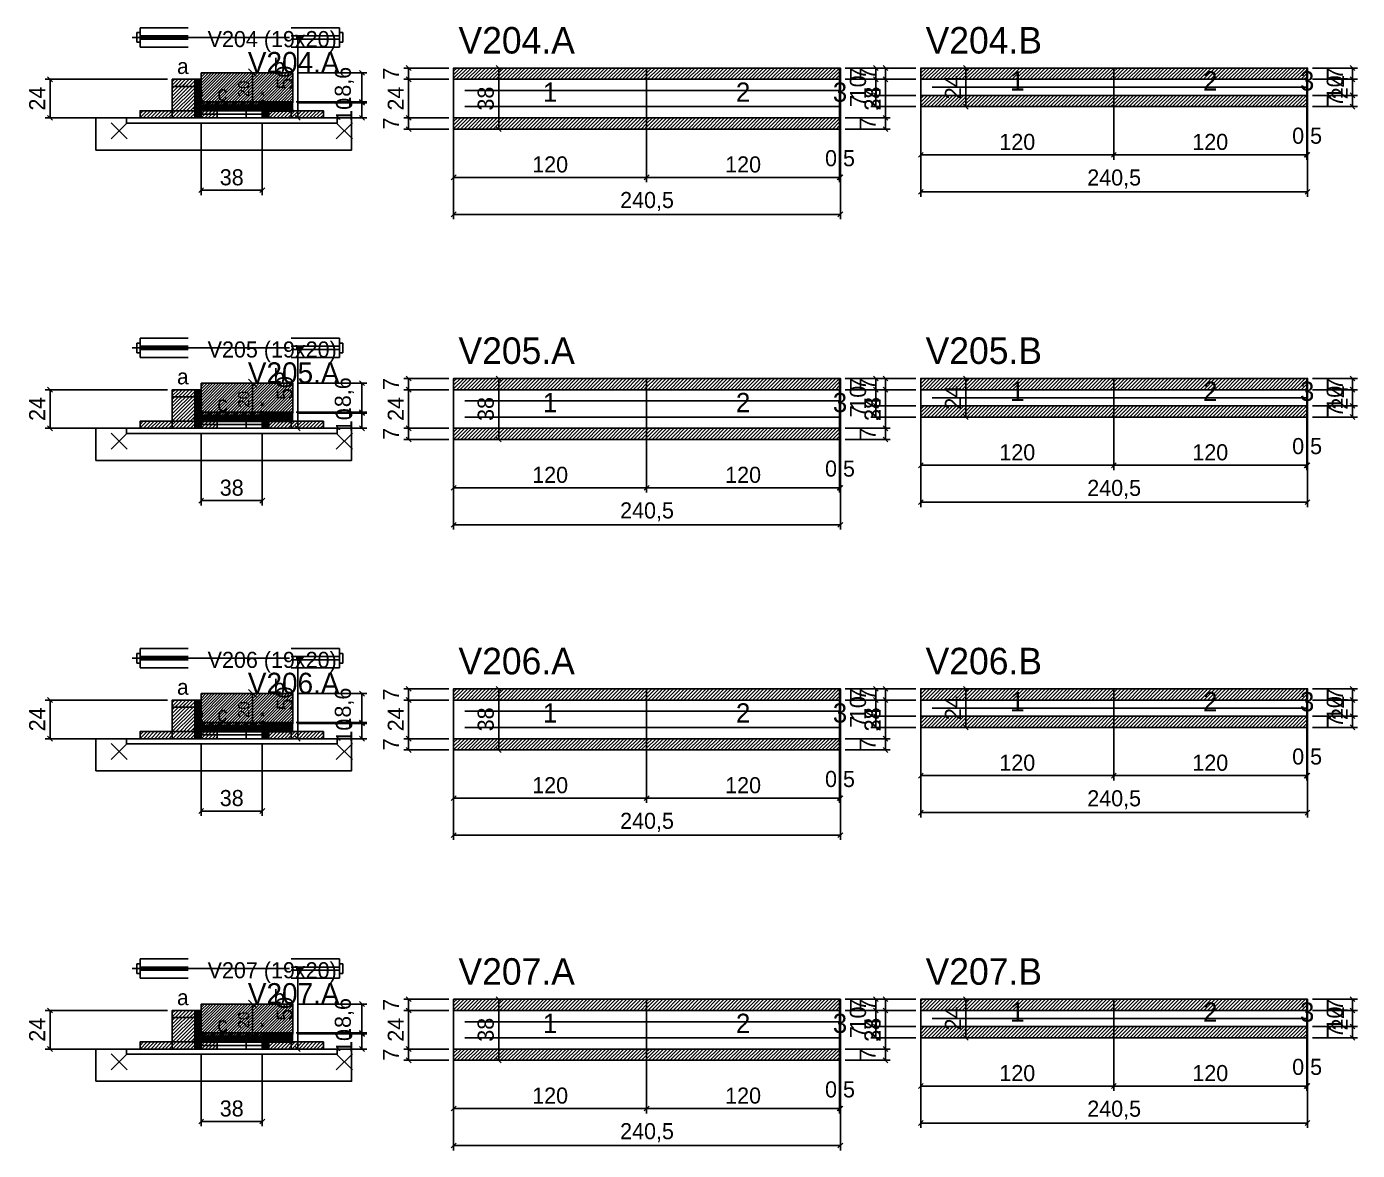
# Model space of a CAD drawing. Extents: x -9000 to 3070, y -3947 to 1250.
# Drawn here: x -69 to 759, y -3368 to -2669 of the extents above; entities that cross this region are included whole.
import ezdxf
from ezdxf.enums import TextEntityAlignment as Align

# ---------------------------------------------------------------- set-up
doc = ezdxf.new("R2010")
doc.units = 0
for name, color, linetype in [('5', 5, 'Continuous'), ('BARRA_ANCORAGEM', 126, 'Continuous'), ('barrote', 126, 'Continuous'), ('CONCRETO', 251, 'Continuous'), ('COTA', 241, 'Continuous'), ('Cota Seção (2x)', 241, 'Continuous'), ('detalhes', 7, 'Continuous'), ('Hachura', 251, 'Continuous'), ('HACHURACONCRETO', 251, 'Continuous'), ('Madeira', 126, 'Continuous'), ('NOMENCLATURA', 7, 'Continuous'), ('Painéis', 200, 'Continuous'), ('presilha', 224, 'Continuous'), ('SARR_2.2x5', 40, 'Continuous'), ('SARR_2.2x7', 40, 'Continuous'), ('SARRAFO_2_2X7', 40, 'Continuous'), ('SCO-___-LAJ', 224, 'Continuous'), ('TENSOR', 224, 'Continuous'), ('Texto Seção', 7, 'Continuous')]:
    doc.layers.add(name, color=color, linetype=linetype)
doc.dimstyles.new('PAINEL', dxfattribs={"dimtxt": 10, "dimasz": 3, "dimexe": 3, "dimexo": 3, "dimgap": 3, "dimtad": 1, "dimblk": 'OBLIQUE', "dimblk1": 'OBLIQUE', "dimcen": 2.5, "dimclrd": 4, "dimclre": 4, "dimclrt": 240, "dimazin": 3, "dimtfac": 1, "dimtmove": 0, "dimatfit": 3})
doc.dimstyles.new('SECAO2X', dxfattribs={"dimtxt": 7, "dimasz": 5, "dimexe": 3, "dimexo": 3, "dimgap": 2, "dimtad": 3, "dimblk": 'OBLIQUE', "dimblk1": 'OBLIQUE', "dimcen": 2.5, "dimclrd": 4, "dimclre": 4, "dimclrt": 1, "dimazin": 3, "dimtfac": 1, "dimtmove": 0, "dimatfit": 3})

# ---------------------------------------------------------------- blocks, each defined once
blk = doc.blocks.new('PAR_ESQ')
for p, q in [((-1, -1), (1, 1)), ((-1, 1), (1, -1))]:
    blk.add_line(p, q)
blk = doc.blocks.new('PAR_FUNDO_ESQ')
for p, q in [((-1, -1), (1, 1)), ((-1, 1), (1, -1))]:
    blk.add_line(p, q)
blk = doc.blocks.new('PAR_FUNDO_DIR')
for p, q in [((-1, -1), (1, 1)), ((-1, 1), (1, -1))]:
    blk.add_line(p, q)
blk = doc.blocks.new('par_int_esq')
for p, q in [((-1, -1), (1, 1)), ((-1, 1), (1, -1))]:
    blk.add_line(p, q)
blk = doc.blocks.new('par_int_dir')
for p, q in [((-1, -1), (1, 1)), ((-1, 1), (1, -1))]:
    blk.add_line(p, q)
blk = doc.blocks.new('_OBLIQUE')
at = {"color": 0, "linetype": 'BYBLOCK'}
blk.add_line((-0.5, -0.5), (0.5, 0.5), dxfattribs=at)

msp = doc.modelspace()

# ---------------------------------------------------------------- hatches: boundary and pattern name
at = {"layer": 'COTA'}
h = msp.add_hatch(dxfattribs=at)
h.set_pattern_fill('ANSI31', scale=0.5)
h.paths.add_polyline_path([(197, -2702), (317, -2702), (317, -2695), (197, -2695)])
h = msp.add_hatch(dxfattribs=at)
h.set_pattern_fill('ANSI31', scale=0.5)
h.paths.add_polyline_path([(317, -2702), (437, -2702), (437, -2695), (317, -2695)])
h = msp.add_hatch(dxfattribs=at)
h.set_pattern_fill('ANSI31', scale=0.5)
h.paths.add_polyline_path([(437, -2702), (437.5, -2702), (437.5, -2695), (437, -2695)])
h = msp.add_hatch(dxfattribs=at)
h.set_pattern_fill('ANSI31', scale=0.5)
h.paths.add_polyline_path([(487.5, -2702), (607.5, -2702), (607.5, -2695), (487.5, -2695)])
h = msp.add_hatch(dxfattribs=at)
h.set_pattern_fill('ANSI31', scale=0.5)
h.paths.add_polyline_path([(607.5, -2702), (727.5, -2702), (727.5, -2695), (607.5, -2695)])
h = msp.add_hatch(dxfattribs=at)
h.set_pattern_fill('ANSI31', scale=0.5)
h.paths.add_polyline_path([(727.5, -2702), (728, -2702), (728, -2695), (727.5, -2695)])
h = msp.add_hatch(dxfattribs=at)
h.set_pattern_fill('ANSI31', scale=0.4)
h.paths.add_polyline_path([(40, -2718), (40, -2698), (97, -2698), (97, -2716.6), (78, -2716.6), (78, -2718)])
h = msp.add_hatch(dxfattribs=at)
h.set_pattern_fill('ANSI31', scale=0.5)
h.paths.add_polyline_path([(487.5, -2719), (607.5, -2719), (607.5, -2712), (487.5, -2712)])
h = msp.add_hatch(dxfattribs=at)
h.set_pattern_fill('ANSI31', scale=0.5)
h.paths.add_polyline_path([(607.5, -2719), (727.5, -2719), (727.5, -2712), (607.5, -2712)])
h = msp.add_hatch(dxfattribs=at)
h.set_pattern_fill('ANSI31', scale=0.5)
h.paths.add_polyline_path([(727.5, -2719), (728, -2719), (728, -2712), (727.5, -2712)])
h = msp.add_hatch(dxfattribs=at)
h.set_pattern_fill('ANSI31', scale=0.5)
h.paths.add_polyline_path([(197, -2733), (317, -2733), (317, -2726), (197, -2726)])
h = msp.add_hatch(dxfattribs=at)
h.set_pattern_fill('ANSI31', scale=0.5)
h.paths.add_polyline_path([(317, -2733), (437, -2733), (437, -2726), (317, -2726)])
h = msp.add_hatch(dxfattribs=at)
h.set_pattern_fill('ANSI31', scale=0.5)
h.paths.add_polyline_path([(437, -2733), (437.5, -2733), (437.5, -2726), (437, -2726)])
h = msp.add_hatch(dxfattribs=at)
h.set_pattern_fill('ANSI31', scale=0.5)
h.paths.add_polyline_path([(197, -2895), (317, -2895), (317, -2888), (197, -2888)])
h = msp.add_hatch(dxfattribs=at)
h.set_pattern_fill('ANSI31', scale=0.5)
h.paths.add_polyline_path([(317, -2895), (437, -2895), (437, -2888), (317, -2888)])
h = msp.add_hatch(dxfattribs=at)
h.set_pattern_fill('ANSI31', scale=0.5)
h.paths.add_polyline_path([(437, -2895), (437.5, -2895), (437.5, -2888), (437, -2888)])
h = msp.add_hatch(dxfattribs=at)
h.set_pattern_fill('ANSI31', scale=0.5)
h.paths.add_polyline_path([(487.5, -2895), (607.5, -2895), (607.5, -2888), (487.5, -2888)])
h = msp.add_hatch(dxfattribs=at)
h.set_pattern_fill('ANSI31', scale=0.5)
h.paths.add_polyline_path([(607.5, -2895), (727.5, -2895), (727.5, -2888), (607.5, -2888)])
h = msp.add_hatch(dxfattribs=at)
h.set_pattern_fill('ANSI31', scale=0.5)
h.paths.add_polyline_path([(727.5, -2895), (728, -2895), (728, -2888), (727.5, -2888)])
h = msp.add_hatch(dxfattribs=at)
h.set_pattern_fill('ANSI31', scale=0.4)
h.paths.add_polyline_path([(40, -2911), (40, -2891), (97, -2891), (97, -2909.6), (78, -2909.6), (78, -2911)])
h = msp.add_hatch(dxfattribs=at)
h.set_pattern_fill('ANSI31', scale=0.5)
h.paths.add_polyline_path([(487.5, -2912), (607.5, -2912), (607.5, -2905), (487.5, -2905)])
h = msp.add_hatch(dxfattribs=at)
h.set_pattern_fill('ANSI31', scale=0.5)
h.paths.add_polyline_path([(607.5, -2912), (727.5, -2912), (727.5, -2905), (607.5, -2905)])
h = msp.add_hatch(dxfattribs=at)
h.set_pattern_fill('ANSI31', scale=0.5)
h.paths.add_polyline_path([(727.5, -2912), (728, -2912), (728, -2905), (727.5, -2905)])
h = msp.add_hatch(dxfattribs=at)
h.set_pattern_fill('ANSI31', scale=0.5)
h.paths.add_polyline_path([(197, -2926), (317, -2926), (317, -2919), (197, -2919)])
h = msp.add_hatch(dxfattribs=at)
h.set_pattern_fill('ANSI31', scale=0.5)
h.paths.add_polyline_path([(317, -2926), (437, -2926), (437, -2919), (317, -2919)])
h = msp.add_hatch(dxfattribs=at)
h.set_pattern_fill('ANSI31', scale=0.5)
h.paths.add_polyline_path([(437, -2926), (437.5, -2926), (437.5, -2919), (437, -2919)])
h = msp.add_hatch(dxfattribs=at)
h.set_pattern_fill('ANSI31', scale=0.4)
h.paths.add_polyline_path([(40, -3104), (40, -3084), (97, -3084), (97, -3102.6), (78, -3102.6), (78, -3104)])
h = msp.add_hatch(dxfattribs=at)
h.set_pattern_fill('ANSI31', scale=0.5)
h.paths.add_polyline_path([(197, -3088), (317, -3088), (317, -3081), (197, -3081)])
h = msp.add_hatch(dxfattribs=at)
h.set_pattern_fill('ANSI31', scale=0.5)
h.paths.add_polyline_path([(317, -3088), (437, -3088), (437, -3081), (317, -3081)])
h = msp.add_hatch(dxfattribs=at)
h.set_pattern_fill('ANSI31', scale=0.5)
h.paths.add_polyline_path([(437, -3088), (437.5, -3088), (437.5, -3081), (437, -3081)])
h = msp.add_hatch(dxfattribs=at)
h.set_pattern_fill('ANSI31', scale=0.5)
h.paths.add_polyline_path([(487.5, -3088), (607.5, -3088), (607.5, -3081), (487.5, -3081)])
h = msp.add_hatch(dxfattribs=at)
h.set_pattern_fill('ANSI31', scale=0.5)
h.paths.add_polyline_path([(607.5, -3088), (727.5, -3088), (727.5, -3081), (607.5, -3081)])
h = msp.add_hatch(dxfattribs=at)
h.set_pattern_fill('ANSI31', scale=0.5)
h.paths.add_polyline_path([(727.5, -3088), (728, -3088), (728, -3081), (727.5, -3081)])
h = msp.add_hatch(dxfattribs=at)
h.set_pattern_fill('ANSI31', scale=0.5)
h.paths.add_polyline_path([(487.5, -3105), (607.5, -3105), (607.5, -3098), (487.5, -3098)])
h = msp.add_hatch(dxfattribs=at)
h.set_pattern_fill('ANSI31', scale=0.5)
h.paths.add_polyline_path([(607.5, -3105), (727.5, -3105), (727.5, -3098), (607.5, -3098)])
h = msp.add_hatch(dxfattribs=at)
h.set_pattern_fill('ANSI31', scale=0.5)
h.paths.add_polyline_path([(727.5, -3105), (728, -3105), (728, -3098), (727.5, -3098)])
h = msp.add_hatch(dxfattribs=at)
h.set_pattern_fill('ANSI31', scale=0.5)
h.paths.add_polyline_path([(197, -3119), (317, -3119), (317, -3112), (197, -3112)])
h = msp.add_hatch(dxfattribs=at)
h.set_pattern_fill('ANSI31', scale=0.5)
h.paths.add_polyline_path([(317, -3119), (437, -3119), (437, -3112), (317, -3112)])
h = msp.add_hatch(dxfattribs=at)
h.set_pattern_fill('ANSI31', scale=0.5)
h.paths.add_polyline_path([(437, -3119), (437.5, -3119), (437.5, -3112), (437, -3112)])
h = msp.add_hatch(dxfattribs=at)
h.set_pattern_fill('ANSI31', scale=0.4)
h.paths.add_polyline_path([(40, -3297), (40, -3277), (97, -3277), (97, -3295.6), (78, -3295.6), (78, -3297)])
h = msp.add_hatch(dxfattribs=at)
h.set_pattern_fill('ANSI31', scale=0.5)
h.paths.add_polyline_path([(197, -3281), (317, -3281), (317, -3274), (197, -3274)])
h = msp.add_hatch(dxfattribs=at)
h.set_pattern_fill('ANSI31', scale=0.5)
h.paths.add_polyline_path([(317, -3281), (437, -3281), (437, -3274), (317, -3274)])
h = msp.add_hatch(dxfattribs=at)
h.set_pattern_fill('ANSI31', scale=0.5)
h.paths.add_polyline_path([(437, -3281), (437.5, -3281), (437.5, -3274), (437, -3274)])
h = msp.add_hatch(dxfattribs=at)
h.set_pattern_fill('ANSI31', scale=0.5)
h.paths.add_polyline_path([(487.5, -3281), (607.5, -3281), (607.5, -3274), (487.5, -3274)])
h = msp.add_hatch(dxfattribs=at)
h.set_pattern_fill('ANSI31', scale=0.5)
h.paths.add_polyline_path([(607.5, -3281), (727.5, -3281), (727.5, -3274), (607.5, -3274)])
h = msp.add_hatch(dxfattribs=at)
h.set_pattern_fill('ANSI31', scale=0.5)
h.paths.add_polyline_path([(727.5, -3281), (728, -3281), (728, -3274), (727.5, -3274)])
h = msp.add_hatch(dxfattribs=at)
h.set_pattern_fill('ANSI31', scale=0.5)
h.paths.add_polyline_path([(487.5, -3298), (607.5, -3298), (607.5, -3291), (487.5, -3291)])
h = msp.add_hatch(dxfattribs=at)
h.set_pattern_fill('ANSI31', scale=0.5)
h.paths.add_polyline_path([(607.5, -3298), (727.5, -3298), (727.5, -3291), (607.5, -3291)])
h = msp.add_hatch(dxfattribs=at)
h.set_pattern_fill('ANSI31', scale=0.5)
h.paths.add_polyline_path([(727.5, -3298), (728, -3298), (728, -3291), (727.5, -3291)])
h = msp.add_hatch(dxfattribs=at)
h.set_pattern_fill('ANSI31', scale=0.5)
h.paths.add_polyline_path([(197, -3312), (317, -3312), (317, -3305), (197, -3305)])
h = msp.add_hatch(dxfattribs=at)
h.set_pattern_fill('ANSI31', scale=0.5)
h.paths.add_polyline_path([(317, -3312), (437, -3312), (437, -3305), (317, -3305)])
h = msp.add_hatch(dxfattribs=at)
h.set_pattern_fill('ANSI31', scale=0.5)
h.paths.add_polyline_path([(437, -3312), (437.5, -3312), (437.5, -3305), (437, -3305)])
at = {"layer": 'Hachura'}
h = msp.add_hatch(dxfattribs=at)
h.set_pattern_fill('ANSI31', scale=0.5)
h.paths.add_polyline_path([(22, -2726), (36, -2726), (36, -2702), (22, -2702)])
h = msp.add_hatch(dxfattribs=at)
h.set_pattern_fill('ANSI31', scale=0.5)
h.paths.add_polyline_path([(22, -2706.4), (36, -2706.4), (36, -2702), (22, -2702)])
h = msp.add_hatch(dxfattribs=at)
h.set_pattern_fill('SOLID')
h.paths.add_polyline_path([(36, -2726), (40, -2726), (40, -2702), (36, -2702)])
h = msp.add_hatch(dxfattribs=at)
h.set_pattern_fill('ANSI31', scale=0.5)
h.paths.add_polyline_path([(2, -2726), (22, -2726), (22, -2721.6), (2, -2721.6)])
h = msp.add_hatch(dxfattribs=at)
h.set_pattern_fill('SOLID')
h.paths.add_polyline_path([(40, -2721.6), (78, -2721.6), (78, -2718), (40, -2718)])
h = msp.add_hatch(dxfattribs=at)
h.set_pattern_fill('ANSI31', scale=0.5)
h.paths.add_polyline_path([(40, -2726), (50, -2726), (50, -2721.6), (40, -2721.6)])
h = msp.add_hatch(dxfattribs=at)
h.set_pattern_fill('SOLID')
h.paths.add_polyline_path([(78, -2726), (82, -2726), (82, -2716), (78, -2716)])
h = msp.add_hatch(dxfattribs=at)
h.set_pattern_fill('SOLID')
h.paths.add_polyline_path([(78, -2716), (97, -2716), (97, -2722), (78, -2722)])
h = msp.add_hatch(dxfattribs=at)
h.set_pattern_fill('ANSI31', scale=0.5)
h.paths.add_polyline_path([(82, -2726), (96, -2726), (96, -2716), (82, -2716)])
h = msp.add_hatch(dxfattribs=at)
h.set_pattern_fill('ANSI31', scale=0.5)
h.paths.add_polyline_path([(82, -2720.4), (96, -2720.4), (96, -2716), (82, -2716)])
h = msp.add_hatch(dxfattribs=at)
h.set_pattern_fill('ANSI31', scale=0.5)
h.paths.add_polyline_path([(96, -2726), (116, -2726), (116, -2721.6), (96, -2721.6)])
h = msp.add_hatch(dxfattribs=at)
h.set_pattern_fill('ANSI31', scale=0.5)
h.paths.add_polyline_path([(22, -2919), (36, -2919), (36, -2895), (22, -2895)])
h = msp.add_hatch(dxfattribs=at)
h.set_pattern_fill('ANSI31', scale=0.5)
h.paths.add_polyline_path([(22, -2899.4), (36, -2899.4), (36, -2895), (22, -2895)])
h = msp.add_hatch(dxfattribs=at)
h.set_pattern_fill('SOLID')
h.paths.add_polyline_path([(36, -2919), (40, -2919), (40, -2895), (36, -2895)])
h = msp.add_hatch(dxfattribs=at)
h.set_pattern_fill('SOLID')
h.paths.add_polyline_path([(40, -2914.6), (78, -2914.6), (78, -2911), (40, -2911)])
h = msp.add_hatch(dxfattribs=at)
h.set_pattern_fill('SOLID')
h.paths.add_polyline_path([(78, -2919), (82, -2919), (82, -2909), (78, -2909)])
h = msp.add_hatch(dxfattribs=at)
h.set_pattern_fill('SOLID')
h.paths.add_polyline_path([(78, -2909), (97, -2909), (97, -2915), (78, -2915)])
h = msp.add_hatch(dxfattribs=at)
h.set_pattern_fill('ANSI31', scale=0.5)
h.paths.add_polyline_path([(82, -2919), (96, -2919), (96, -2909), (82, -2909)])
h = msp.add_hatch(dxfattribs=at)
h.set_pattern_fill('ANSI31', scale=0.5)
h.paths.add_polyline_path([(82, -2913.4), (96, -2913.4), (96, -2909), (82, -2909)])
h = msp.add_hatch(dxfattribs=at)
h.set_pattern_fill('ANSI31', scale=0.5)
h.paths.add_polyline_path([(2, -2919), (22, -2919), (22, -2914.6), (2, -2914.6)])
h = msp.add_hatch(dxfattribs=at)
h.set_pattern_fill('ANSI31', scale=0.5)
h.paths.add_polyline_path([(40, -2919), (50, -2919), (50, -2914.6), (40, -2914.6)])
h = msp.add_hatch(dxfattribs=at)
h.set_pattern_fill('ANSI31', scale=0.5)
h.paths.add_polyline_path([(96, -2919), (116, -2919), (116, -2914.6), (96, -2914.6)])
h = msp.add_hatch(dxfattribs=at)
h.set_pattern_fill('ANSI31', scale=0.5)
h.paths.add_polyline_path([(22, -3112), (36, -3112), (36, -3088), (22, -3088)])
h = msp.add_hatch(dxfattribs=at)
h.set_pattern_fill('ANSI31', scale=0.5)
h.paths.add_polyline_path([(22, -3092.4), (36, -3092.4), (36, -3088), (22, -3088)])
h = msp.add_hatch(dxfattribs=at)
h.set_pattern_fill('SOLID')
h.paths.add_polyline_path([(36, -3112), (40, -3112), (40, -3088), (36, -3088)])
h = msp.add_hatch(dxfattribs=at)
h.set_pattern_fill('SOLID')
h.paths.add_polyline_path([(78, -3112), (82, -3112), (82, -3102), (78, -3102)])
h = msp.add_hatch(dxfattribs=at)
h.set_pattern_fill('SOLID')
h.paths.add_polyline_path([(78, -3102), (97, -3102), (97, -3108), (78, -3108)])
h = msp.add_hatch(dxfattribs=at)
h.set_pattern_fill('ANSI31', scale=0.5)
h.paths.add_polyline_path([(82, -3112), (96, -3112), (96, -3102), (82, -3102)])
h = msp.add_hatch(dxfattribs=at)
h.set_pattern_fill('ANSI31', scale=0.5)
h.paths.add_polyline_path([(82, -3106.4), (96, -3106.4), (96, -3102), (82, -3102)])
h = msp.add_hatch(dxfattribs=at)
h.set_pattern_fill('ANSI31', scale=0.5)
h.paths.add_polyline_path([(2, -3112), (22, -3112), (22, -3107.6), (2, -3107.6)])
h = msp.add_hatch(dxfattribs=at)
h.set_pattern_fill('SOLID')
h.paths.add_polyline_path([(40, -3107.6), (78, -3107.6), (78, -3104), (40, -3104)])
h = msp.add_hatch(dxfattribs=at)
h.set_pattern_fill('ANSI31', scale=0.5)
h.paths.add_polyline_path([(40, -3112), (50, -3112), (50, -3107.6), (40, -3107.6)])
h = msp.add_hatch(dxfattribs=at)
h.set_pattern_fill('ANSI31', scale=0.5)
h.paths.add_polyline_path([(96, -3112), (116, -3112), (116, -3107.6), (96, -3107.6)])
h = msp.add_hatch(dxfattribs=at)
h.set_pattern_fill('ANSI31', scale=0.5)
h.paths.add_polyline_path([(22, -3305), (36, -3305), (36, -3281), (22, -3281)])
h = msp.add_hatch(dxfattribs=at)
h.set_pattern_fill('ANSI31', scale=0.5)
h.paths.add_polyline_path([(22, -3285.4), (36, -3285.4), (36, -3281), (22, -3281)])
h = msp.add_hatch(dxfattribs=at)
h.set_pattern_fill('SOLID')
h.paths.add_polyline_path([(36, -3305), (40, -3305), (40, -3281), (36, -3281)])
h = msp.add_hatch(dxfattribs=at)
h.set_pattern_fill('ANSI31', scale=0.5)
h.paths.add_polyline_path([(2, -3305), (22, -3305), (22, -3300.6), (2, -3300.6)])
h = msp.add_hatch(dxfattribs=at)
h.set_pattern_fill('SOLID')
h.paths.add_polyline_path([(40, -3300.6), (78, -3300.6), (78, -3297), (40, -3297)])
h = msp.add_hatch(dxfattribs=at)
h.set_pattern_fill('ANSI31', scale=0.5)
h.paths.add_polyline_path([(40, -3305), (50, -3305), (50, -3300.6), (40, -3300.6)])
h = msp.add_hatch(dxfattribs=at)
h.set_pattern_fill('SOLID')
h.paths.add_polyline_path([(78, -3305), (82, -3305), (82, -3295), (78, -3295)])
h = msp.add_hatch(dxfattribs=at)
h.set_pattern_fill('SOLID')
h.paths.add_polyline_path([(78, -3295), (97, -3295), (97, -3301), (78, -3301)])
h = msp.add_hatch(dxfattribs=at)
h.set_pattern_fill('ANSI31', scale=0.5)
h.paths.add_polyline_path([(82, -3305), (96, -3305), (96, -3295), (82, -3295)])
h = msp.add_hatch(dxfattribs=at)
h.set_pattern_fill('ANSI31', scale=0.5)
h.paths.add_polyline_path([(82, -3299.4), (96, -3299.4), (96, -3295), (82, -3295)])
h = msp.add_hatch(dxfattribs=at)
h.set_pattern_fill('ANSI31', scale=0.5)
h.paths.add_polyline_path([(96, -3305), (116, -3305), (116, -3300.6), (96, -3300.6)])
at = {"layer": 'HACHURACONCRETO'}
h = msp.add_hatch(dxfattribs=at)
h.set_pattern_fill('ANSI31', scale=0.3)
h.paths.add_polyline_path([(40, -2721.6), (78, -2721.6), (78, -2716), (40, -2716)])
h = msp.add_hatch(dxfattribs=at)
h.set_pattern_fill('ANSI31', scale=0.3)
h.paths.add_polyline_path([(40, -2914.6), (78, -2914.6), (78, -2909), (40, -2909)])
h = msp.add_hatch(dxfattribs=at)
h.set_pattern_fill('ANSI31', scale=0.3)
h.paths.add_polyline_path([(40, -3107.6), (78, -3107.6), (78, -3102), (40, -3102)])
h = msp.add_hatch(dxfattribs=at)
h.set_pattern_fill('ANSI31', scale=0.3)
h.paths.add_polyline_path([(40, -3300.6), (78, -3300.6), (78, -3295), (40, -3295)])

# ---------------------------------------------------------------- linework, layer by layer
for p, q in [((0, -2673), (0, -2679)), ((2, -2673), (0, -2673)), ((2, -2670), (32, -2670)), ((2, -2670), (2, -2682)), ((96, -2670), (126, -2670)), ((126, -2670), (126, -2682)), ((126, -2673), (128, -2673)), ((128, -2673), (128, -2679)), ((2, -2679), (0, -2679)), ((2, -2675), (32, -2675)), ((2, -2677), (32, -2677)), ((96, -2675), (126, -2675)), ((96, -2677), (126, -2677)), ((126, -2679), (128, -2679)), ((2, -2682), (32, -2682)), ((96, -2682), (126, -2682)), ((2, -2863), (32, -2863)), ((2, -2863), (2, -2875)), ((96, -2863), (126, -2863)), ((126, -2863), (126, -2875)), ((0, -2866), (0, -2872)), ((2, -2866), (0, -2866)), ((2, -2868), (32, -2868)), ((2, -2870), (32, -2870)), ((96, -2868), (126, -2868)), ((96, -2870), (126, -2870)), ((126, -2866), (128, -2866)), ((128, -2866), (128, -2872)), ((2, -2872), (0, -2872)), ((2, -2875), (32, -2875)), ((96, -2875), (126, -2875)), ((126, -2872), (128, -2872)), ((0, -3059), (0, -3065)), ((2, -3059), (0, -3059)), ((2, -3056), (32, -3056)), ((2, -3056), (2, -3068)), ((2, -3061), (32, -3061)), ((96, -3056), (126, -3056)), ((96, -3061), (126, -3061)), ((126, -3056), (126, -3068)), ((126, -3059), (128, -3059)), ((128, -3059), (128, -3065)), ((2, -3065), (0, -3065)), ((2, -3063), (32, -3063)), ((2, -3068), (32, -3068)), ((96, -3063), (126, -3063)), ((96, -3068), (126, -3068)), ((126, -3065), (128, -3065)), ((0, -3252), (0, -3258)), ((2, -3252), (0, -3252)), ((2, -3249), (32, -3249)), ((2, -3249), (2, -3261)), ((96, -3249), (126, -3249)), ((126, -3249), (126, -3261)), ((126, -3252), (128, -3252)), ((128, -3252), (128, -3258)), ((2, -3258), (0, -3258)), ((2, -3254), (32, -3254)), ((2, -3256), (32, -3256)), ((96, -3254), (126, -3254)), ((96, -3256), (126, -3256)), ((126, -3258), (128, -3258)), ((2, -3261), (32, -3261)), ((96, -3261), (126, -3261))]:
    msp.add_line(p, q)
at = {"layer": 'BARRA_ANCORAGEM'}
for p, q in [((40, -2718.3), (78, -2718.3)), ((40, -2720.3), (40, -2718.3)), ((40, -2720.3), (78, -2720.3)), ((40, -2721.7), (78, -2721.7)), ((40, -2723.7), (40, -2721.7)), ((78, -2720.3), (78, -2718.3)), ((78, -2723.7), (78, -2721.7)), ((40, -2723.7), (78, -2723.7)), ((40, -2911.3), (78, -2911.3)), ((40, -2913.3), (40, -2911.3)), ((78, -2913.3), (78, -2911.3)), ((40, -2913.3), (78, -2913.3)), ((40, -2914.7), (78, -2914.7)), ((40, -2916.7), (40, -2914.7)), ((40, -2916.7), (78, -2916.7)), ((78, -2916.7), (78, -2914.7)), ((40, -3104.3), (78, -3104.3)), ((40, -3106.3), (40, -3104.3)), ((40, -3106.3), (78, -3106.3)), ((40, -3107.7), (78, -3107.7)), ((40, -3109.7), (40, -3107.7)), ((40, -3109.7), (78, -3109.7)), ((78, -3106.3), (78, -3104.3)), ((78, -3109.7), (78, -3107.7)), ((40, -3297.3), (78, -3297.3)), ((40, -3299.3), (40, -3297.3)), ((40, -3299.3), (78, -3299.3)), ((40, -3300.7), (78, -3300.7)), ((40, -3302.7), (40, -3300.7)), ((78, -3299.3), (78, -3297.3)), ((78, -3302.7), (78, -3300.7)), ((40, -3302.7), (78, -3302.7))]:
    msp.add_line(p, q, dxfattribs=at)
at = {"layer": 'barrote'}
for points in [[(-25.5, -2746), (133.5, -2746), (133.5, -2726), (-25.5, -2726)], [(-25.5, -2939), (133.5, -2939), (133.5, -2919), (-25.5, -2919)], [(-25.5, -3132), (133.5, -3132), (133.5, -3112), (-25.5, -3112)], [(-25.5, -3325), (133.5, -3325), (133.5, -3305), (-25.5, -3305)]]:
    msp.add_lwpolyline(points, close=True, dxfattribs=at)
at = {"layer": 'CONCRETO'}
for points in [[(40, -2718), (40, -2698), (97, -2698), (97, -2716.6), (78, -2716.6), (78, -2718)], [(40, -2911), (40, -2891), (97, -2891), (97, -2909.6), (78, -2909.6), (78, -2911)], [(40, -3104), (40, -3084), (97, -3084), (97, -3102.6), (78, -3102.6), (78, -3104)], [(40, -3297), (40, -3277), (97, -3277), (97, -3295.6), (78, -3295.6), (78, -3297)]]:
    msp.add_lwpolyline(points, close=True, dxfattribs=at)
at = {"layer": 'HACHURACONCRETO'}
for points in [[(40, -2721.6), (78, -2721.6), (78, -2716), (40, -2716)], [(40, -2914.6), (78, -2914.6), (78, -2909), (40, -2909)], [(40, -3107.6), (78, -3107.6), (78, -3102), (40, -3102)], [(40, -3300.6), (78, -3300.6), (78, -3295), (40, -3295)]]:
    msp.add_lwpolyline(points, close=True, dxfattribs=at)
at = {"layer": 'Madeira'}
for points in [[(22, -2726), (36, -2726), (36, -2702), (22, -2702)], [(22, -2706.4), (36, -2706.4), (36, -2702), (22, -2702)], [(2, -2726), (22, -2726), (22, -2721.6), (2, -2721.6)], [(22, -2726), (36, -2726), (36, -2721.6), (22, -2721.6)], [(40, -2726), (50, -2726), (50, -2721.6), (40, -2721.6)], [(68, -2726), (78, -2726), (78, -2721.6), (68, -2721.6)], [(82, -2726), (96, -2726), (96, -2716), (82, -2716)], [(82, -2720.4), (96, -2720.4), (96, -2716), (82, -2716)], [(96, -2726), (116, -2726), (116, -2721.6), (96, -2721.6)], [(22, -2919), (36, -2919), (36, -2895), (22, -2895)], [(22, -2899.4), (36, -2899.4), (36, -2895), (22, -2895)], [(82, -2919), (96, -2919), (96, -2909), (82, -2909)], [(82, -2913.4), (96, -2913.4), (96, -2909), (82, -2909)], [(2, -2919), (22, -2919), (22, -2914.6), (2, -2914.6)], [(22, -2919), (36, -2919), (36, -2914.6), (22, -2914.6)], [(40, -2919), (50, -2919), (50, -2914.6), (40, -2914.6)], [(68, -2919), (78, -2919), (78, -2914.6), (68, -2914.6)], [(96, -2919), (116, -2919), (116, -2914.6), (96, -2914.6)], [(22, -3112), (36, -3112), (36, -3088), (22, -3088)], [(22, -3092.4), (36, -3092.4), (36, -3088), (22, -3088)], [(82, -3112), (96, -3112), (96, -3102), (82, -3102)], [(82, -3106.4), (96, -3106.4), (96, -3102), (82, -3102)], [(2, -3112), (22, -3112), (22, -3107.6), (2, -3107.6)], [(22, -3112), (36, -3112), (36, -3107.6), (22, -3107.6)], [(40, -3112), (50, -3112), (50, -3107.6), (40, -3107.6)], [(68, -3112), (78, -3112), (78, -3107.6), (68, -3107.6)], [(96, -3112), (116, -3112), (116, -3107.6), (96, -3107.6)], [(22, -3305), (36, -3305), (36, -3281), (22, -3281)], [(22, -3285.4), (36, -3285.4), (36, -3281), (22, -3281)], [(2, -3305), (22, -3305), (22, -3300.6), (2, -3300.6)], [(22, -3305), (36, -3305), (36, -3300.6), (22, -3300.6)], [(40, -3305), (50, -3305), (50, -3300.6), (40, -3300.6)], [(68, -3305), (78, -3305), (78, -3300.6), (68, -3300.6)], [(82, -3305), (96, -3305), (96, -3295), (82, -3295)], [(82, -3299.4), (96, -3299.4), (96, -3295), (82, -3295)], [(96, -3305), (116, -3305), (116, -3300.6), (96, -3300.6)]]:
    msp.add_lwpolyline(points, close=True, dxfattribs=at)
at = {"layer": 'Painéis'}
for p, q in [((197, -2702), (317, -2702)), ((197, -2726), (197, -2702)), ((317, -2726), (317, -2702)), ((317, -2726), (317, -2702)), ((317, -2702), (437, -2702)), ((317, -2726), (317, -2702)), ((437, -2726), (437, -2702)), ((437, -2726), (437, -2702)), ((437, -2702), (437.5, -2702)), ((437, -2726), (437, -2702)), ((437.5, -2726), (437.5, -2702)), ((487.5, -2702), (607.5, -2702)), ((487.5, -2712), (487.5, -2702)), ((607.5, -2712), (607.5, -2702)), ((607.5, -2712), (607.5, -2702)), ((607.5, -2702), (727.5, -2702)), ((607.5, -2712), (607.5, -2702)), ((727.5, -2712), (727.5, -2702)), ((727.5, -2712), (727.5, -2702)), ((727.5, -2702), (728, -2702)), ((727.5, -2712), (727.5, -2702)), ((728, -2712), (728, -2702)), ((487.5, -2712), (607.5, -2712)), ((607.5, -2712), (727.5, -2712)), ((727.5, -2712), (728, -2712)), ((197, -2726), (317, -2726)), ((317, -2726), (437, -2726)), ((437, -2726), (437.5, -2726)), ((197, -2895), (317, -2895)), ((197, -2919), (197, -2895)), ((317, -2919), (317, -2895)), ((317, -2919), (317, -2895)), ((317, -2895), (437, -2895)), ((317, -2919), (317, -2895)), ((437, -2919), (437, -2895)), ((437, -2919), (437, -2895)), ((437, -2895), (437.5, -2895)), ((437, -2919), (437, -2895)), ((437.5, -2919), (437.5, -2895)), ((487.5, -2895), (607.5, -2895)), ((487.5, -2905), (487.5, -2895)), ((607.5, -2905), (607.5, -2895)), ((607.5, -2905), (607.5, -2895)), ((607.5, -2895), (727.5, -2895)), ((607.5, -2905), (607.5, -2895)), ((727.5, -2905), (727.5, -2895)), ((727.5, -2905), (727.5, -2895)), ((727.5, -2895), (728, -2895)), ((727.5, -2905), (727.5, -2895)), ((728, -2905), (728, -2895)), ((487.5, -2905), (607.5, -2905)), ((607.5, -2905), (727.5, -2905)), ((727.5, -2905), (728, -2905)), ((197, -2919), (317, -2919)), ((317, -2919), (437, -2919)), ((437, -2919), (437.5, -2919)), ((197, -3088), (317, -3088)), ((197, -3112), (197, -3088)), ((317, -3112), (317, -3088)), ((317, -3112), (317, -3088)), ((317, -3088), (437, -3088)), ((317, -3112), (317, -3088)), ((437, -3112), (437, -3088)), ((437, -3112), (437, -3088)), ((437, -3088), (437.5, -3088)), ((437, -3112), (437, -3088)), ((437.5, -3112), (437.5, -3088)), ((487.5, -3088), (607.5, -3088)), ((487.5, -3098), (487.5, -3088)), ((607.5, -3098), (607.5, -3088)), ((607.5, -3098), (607.5, -3088)), ((607.5, -3088), (727.5, -3088)), ((607.5, -3098), (607.5, -3088)), ((727.5, -3098), (727.5, -3088)), ((727.5, -3098), (727.5, -3088)), ((727.5, -3088), (728, -3088)), ((727.5, -3098), (727.5, -3088)), ((728, -3098), (728, -3088)), ((487.5, -3098), (607.5, -3098)), ((607.5, -3098), (727.5, -3098)), ((727.5, -3098), (728, -3098)), ((197, -3112), (317, -3112)), ((317, -3112), (437, -3112)), ((437, -3112), (437.5, -3112)), ((197, -3281), (317, -3281)), ((197, -3305), (197, -3281)), ((317, -3305), (317, -3281)), ((317, -3305), (317, -3281)), ((317, -3281), (437, -3281)), ((317, -3305), (317, -3281)), ((437, -3305), (437, -3281)), ((437, -3305), (437, -3281)), ((437, -3281), (437.5, -3281)), ((437, -3305), (437, -3281)), ((437.5, -3305), (437.5, -3281)), ((487.5, -3281), (607.5, -3281)), ((487.5, -3291), (487.5, -3281)), ((607.5, -3291), (607.5, -3281)), ((607.5, -3291), (607.5, -3281)), ((607.5, -3281), (727.5, -3281)), ((607.5, -3291), (607.5, -3281)), ((727.5, -3291), (727.5, -3281)), ((727.5, -3291), (727.5, -3281)), ((727.5, -3281), (728, -3281)), ((727.5, -3291), (727.5, -3281)), ((728, -3291), (728, -3281)), ((487.5, -3291), (607.5, -3291)), ((607.5, -3291), (727.5, -3291)), ((727.5, -3291), (728, -3291)), ((197, -3305), (317, -3305)), ((317, -3305), (437, -3305)), ((437, -3305), (437.5, -3305))]:
    msp.add_line(p, q, dxfattribs=at)
for points in [[(36, -2726), (40, -2726), (40, -2702), (36, -2702)], [(40, -2721.6), (78, -2721.6), (78, -2718), (40, -2718)], [(78, -2726), (82, -2726), (82, -2716), (78, -2716)], [(78, -2716), (97, -2716), (97, -2716.6), (78, -2716.6)], [(36, -2919), (40, -2919), (40, -2895), (36, -2895)], [(40, -2914.6), (78, -2914.6), (78, -2911), (40, -2911)], [(78, -2919), (82, -2919), (82, -2909), (78, -2909)], [(78, -2909), (97, -2909), (97, -2909.6), (78, -2909.6)], [(36, -3112), (40, -3112), (40, -3088), (36, -3088)], [(78, -3112), (82, -3112), (82, -3102), (78, -3102)], [(78, -3102), (97, -3102), (97, -3102.6), (78, -3102.6)], [(40, -3107.6), (78, -3107.6), (78, -3104), (40, -3104)], [(36, -3305), (40, -3305), (40, -3281), (36, -3281)], [(40, -3300.6), (78, -3300.6), (78, -3297), (40, -3297)], [(78, -3305), (82, -3305), (82, -3295), (78, -3295)], [(78, -3295), (97, -3295), (97, -3295.6), (78, -3295.6)]]:
    msp.add_lwpolyline(points, close=True, dxfattribs=at)
at = {"layer": 'presilha'}
for p, q in [((-16, -2739), (-6, -2729)), ((-16, -2729), (-6, -2739)), ((124, -2739), (134, -2729)), ((124, -2729), (134, -2739)), ((-16, -2932), (-6, -2922)), ((-16, -2922), (-6, -2932)), ((124, -2932), (134, -2922)), ((124, -2922), (134, -2932)), ((-16, -3125), (-6, -3115)), ((-16, -3115), (-6, -3125)), ((124, -3125), (134, -3115)), ((124, -3115), (134, -3125)), ((-16, -3318), (-6, -3308)), ((-16, -3308), (-6, -3318)), ((124, -3318), (134, -3308)), ((124, -3308), (134, -3318))]:
    msp.add_line(p, q, dxfattribs=at)
at = {"layer": 'SARR_2.2x5'}
for points in [[(494.5, -2707), (607.5, -2707)], [(494.5, -2707), (607.5, -2707)], [(607.5, -2707), (727.5, -2707)], [(607.5, -2707), (727.5, -2707)], [(494.5, -2900), (607.5, -2900)], [(494.5, -2900), (607.5, -2900)], [(607.5, -2900), (727.5, -2900)], [(607.5, -2900), (727.5, -2900)], [(494.5, -3093), (607.5, -3093)], [(494.5, -3093), (607.5, -3093)], [(607.5, -3093), (727.5, -3093)], [(607.5, -3093), (727.5, -3093)], [(494.5, -3286), (607.5, -3286)], [(494.5, -3286), (607.5, -3286)], [(607.5, -3286), (727.5, -3286)], [(607.5, -3286), (727.5, -3286)]]:
    msp.add_lwpolyline(points, dxfattribs=at)
at = {"layer": 'SARR_2.2x7'}
for points in [[(204, -2709), (317, -2709)], [(204, -2709), (317, -2709)], [(317, -2709), (437, -2709)], [(317, -2709), (437, -2709)], [(204, -2719), (317, -2719)], [(204, -2719), (317, -2719)], [(317, -2719), (437, -2719)], [(317, -2719), (437, -2719)], [(204, -2902), (317, -2902)], [(204, -2902), (317, -2902)], [(317, -2902), (437, -2902)], [(317, -2902), (437, -2902)], [(204, -2912), (317, -2912)], [(204, -2912), (317, -2912)], [(317, -2912), (437, -2912)], [(317, -2912), (437, -2912)], [(204, -3095), (317, -3095)], [(204, -3095), (317, -3095)], [(317, -3095), (437, -3095)], [(317, -3095), (437, -3095)], [(204, -3105), (317, -3105)], [(204, -3105), (317, -3105)], [(317, -3105), (437, -3105)], [(317, -3105), (437, -3105)], [(204, -3288), (317, -3288)], [(204, -3288), (317, -3288)], [(317, -3288), (437, -3288)], [(317, -3288), (437, -3288)], [(204, -3298), (317, -3298)], [(204, -3298), (317, -3298)], [(317, -3298), (437, -3298)], [(317, -3298), (437, -3298)]]:
    msp.add_lwpolyline(points, dxfattribs=at)
at = {"layer": 'SARRAFO_2_2X7'}
for p, q in [((36, -2711.2), (36, -2706.8)), ((36, -2706.8), (40, -2706.8)), ((36, -2711.2), (40, -2711.2)), ((40, -2711.2), (40, -2706.8)), ((36, -2721.2), (36, -2716.8)), ((36, -2716.8), (40, -2716.8)), ((36, -2721.2), (40, -2721.2)), ((40, -2721.2), (40, -2716.8)), ((78, -2723.2), (78, -2718.8)), ((78, -2718.8), (82, -2718.8)), ((82, -2723.2), (82, -2718.8)), ((78, -2723.2), (82, -2723.2)), ((36, -2904.2), (36, -2899.8)), ((36, -2899.8), (40, -2899.8)), ((36, -2904.2), (40, -2904.2)), ((40, -2904.2), (40, -2899.8)), ((36, -2914.2), (36, -2909.8)), ((36, -2909.8), (40, -2909.8)), ((40, -2914.2), (40, -2909.8)), ((78, -2916.2), (78, -2911.8)), ((78, -2911.8), (82, -2911.8)), ((82, -2916.2), (82, -2911.8)), ((36, -2914.2), (40, -2914.2)), ((78, -2916.2), (82, -2916.2)), ((36, -3097.2), (36, -3092.8)), ((36, -3092.8), (40, -3092.8)), ((40, -3097.2), (40, -3092.8)), ((36, -3097.2), (40, -3097.2)), ((36, -3107.2), (36, -3102.8)), ((36, -3102.8), (40, -3102.8)), ((40, -3107.2), (40, -3102.8)), ((36, -3107.2), (40, -3107.2)), ((78, -3109.2), (78, -3104.8)), ((78, -3104.8), (82, -3104.8)), ((78, -3109.2), (82, -3109.2)), ((82, -3109.2), (82, -3104.8)), ((36, -3290.2), (36, -3285.8)), ((36, -3285.8), (40, -3285.8)), ((36, -3290.2), (40, -3290.2)), ((40, -3290.2), (40, -3285.8)), ((36, -3300.2), (36, -3295.8)), ((36, -3295.8), (40, -3295.8)), ((36, -3300.2), (40, -3300.2)), ((40, -3300.2), (40, -3295.8)), ((78, -3302.2), (78, -3297.8)), ((78, -3297.8), (82, -3297.8)), ((82, -3302.2), (82, -3297.8)), ((78, -3302.2), (82, -3302.2))]:
    msp.add_line(p, q, dxfattribs=at)
at = {"layer": 'SCO-___-LAJ'}
for points in [[(197, -2702), (317, -2702), (317, -2695), (197, -2695)], [(317, -2702), (437, -2702), (437, -2695), (317, -2695)], [(437, -2702), (437.5, -2702), (437.5, -2695), (437, -2695)], [(487.5, -2702), (607.5, -2702), (607.5, -2695), (487.5, -2695)], [(607.5, -2702), (727.5, -2702), (727.5, -2695), (607.5, -2695)], [(727.5, -2702), (728, -2702), (728, -2695), (727.5, -2695)], [(487.5, -2719), (607.5, -2719), (607.5, -2712), (487.5, -2712)], [(607.5, -2719), (727.5, -2719), (727.5, -2712), (607.5, -2712)], [(727.5, -2719), (728, -2719), (728, -2712), (727.5, -2712)], [(-6.5, -2729.2), (124.5, -2729.2), (124.5, -2726), (-6.5, -2726)], [(197, -2733), (317, -2733), (317, -2726), (197, -2726)], [(317, -2733), (437, -2733), (437, -2726), (317, -2726)], [(437, -2733), (437.5, -2733), (437.5, -2726), (437, -2726)], [(197, -2895), (317, -2895), (317, -2888), (197, -2888)], [(317, -2895), (437, -2895), (437, -2888), (317, -2888)], [(437, -2895), (437.5, -2895), (437.5, -2888), (437, -2888)], [(487.5, -2895), (607.5, -2895), (607.5, -2888), (487.5, -2888)], [(607.5, -2895), (727.5, -2895), (727.5, -2888), (607.5, -2888)], [(727.5, -2895), (728, -2895), (728, -2888), (727.5, -2888)], [(487.5, -2912), (607.5, -2912), (607.5, -2905), (487.5, -2905)], [(607.5, -2912), (727.5, -2912), (727.5, -2905), (607.5, -2905)], [(727.5, -2912), (728, -2912), (728, -2905), (727.5, -2905)], [(-6.5, -2922.2), (124.5, -2922.2), (124.5, -2919), (-6.5, -2919)], [(197, -2926), (317, -2926), (317, -2919), (197, -2919)], [(317, -2926), (437, -2926), (437, -2919), (317, -2919)], [(437, -2926), (437.5, -2926), (437.5, -2919), (437, -2919)], [(197, -3088), (317, -3088), (317, -3081), (197, -3081)], [(317, -3088), (437, -3088), (437, -3081), (317, -3081)], [(437, -3088), (437.5, -3088), (437.5, -3081), (437, -3081)], [(487.5, -3088), (607.5, -3088), (607.5, -3081), (487.5, -3081)], [(607.5, -3088), (727.5, -3088), (727.5, -3081), (607.5, -3081)], [(727.5, -3088), (728, -3088), (728, -3081), (727.5, -3081)], [(487.5, -3105), (607.5, -3105), (607.5, -3098), (487.5, -3098)], [(607.5, -3105), (727.5, -3105), (727.5, -3098), (607.5, -3098)], [(727.5, -3105), (728, -3105), (728, -3098), (727.5, -3098)], [(-6.5, -3115.2), (124.5, -3115.2), (124.5, -3112), (-6.5, -3112)], [(197, -3119), (317, -3119), (317, -3112), (197, -3112)], [(317, -3119), (437, -3119), (437, -3112), (317, -3112)], [(437, -3119), (437.5, -3119), (437.5, -3112), (437, -3112)], [(197, -3281), (317, -3281), (317, -3274), (197, -3274)], [(317, -3281), (437, -3281), (437, -3274), (317, -3274)], [(437, -3281), (437.5, -3281), (437.5, -3274), (437, -3274)], [(487.5, -3281), (607.5, -3281), (607.5, -3274), (487.5, -3274)], [(607.5, -3281), (727.5, -3281), (727.5, -3274), (607.5, -3274)], [(727.5, -3281), (728, -3281), (728, -3274), (727.5, -3274)], [(487.5, -3298), (607.5, -3298), (607.5, -3291), (487.5, -3291)], [(607.5, -3298), (727.5, -3298), (727.5, -3291), (607.5, -3291)], [(727.5, -3298), (728, -3298), (728, -3291), (727.5, -3291)], [(-6.5, -3308.2), (124.5, -3308.2), (124.5, -3305), (-6.5, -3305)], [(197, -3312), (317, -3312), (317, -3305), (197, -3305)], [(317, -3312), (437, -3312), (437, -3305), (317, -3305)], [(437, -3312), (437.5, -3312), (437.5, -3305), (437, -3305)]]:
    msp.add_lwpolyline(points, close=True, dxfattribs=at)
at = {"layer": 'TENSOR'}
for p, q in [((-3, -2676), (95, -2676)), ((-3, -2869), (95, -2869)), ((-3, -3062), (95, -3062)), ((-3, -3255), (95, -3255))]:
    msp.add_line(p, q, dxfattribs=at)

# ---------------------------------------------------------------- block references
at = {"layer": 'Painéis'}
for name, p in [('par_int_esq', (40, -2711)), ('par_int_dir', (78, -2711)), ('PAR_ESQ', (36, -2721)), ('PAR_FUNDO_ESQ', (40, -2716)), ('PAR_FUNDO_DIR', (78, -2716)), ('par_int_esq', (40, -2904)), ('par_int_dir', (78, -2904)), ('PAR_ESQ', (36, -2914)), ('PAR_FUNDO_ESQ', (40, -2909)), ('PAR_FUNDO_DIR', (78, -2909)), ('par_int_esq', (40, -3097)), ('PAR_FUNDO_ESQ', (40, -3102)), ('par_int_dir', (78, -3097)), ('PAR_FUNDO_DIR', (78, -3102)), ('PAR_ESQ', (36, -3107)), ('par_int_esq', (40, -3290)), ('par_int_dir', (78, -3290)), ('PAR_ESQ', (36, -3300)), ('PAR_FUNDO_ESQ', (40, -3295)), ('PAR_FUNDO_DIR', (78, -3295))]:
    msp.add_blockref(name, p, dxfattribs=at)

# ---------------------------------------------------------------- texts
at = {"layer": '5'}
for s, p in [('1', (547.5, -2703)), ('2', (667.5, -2703)), ('3', (727.75, -2703)), ('1', (257, -2710)), ('2', (377, -2710)), ('3', (437.25, -2710)), ('1', (547.5, -2896)), ('2', (667.5, -2896)), ('3', (727.75, -2896)), ('1', (257, -2903)), ('2', (377, -2903)), ('3', (437.25, -2903)), ('1', (547.5, -3089)), ('2', (667.5, -3089)), ('3', (727.75, -3089)), ('1', (257, -3096)), ('2', (377, -3096)), ('3', (437.25, -3096)), ('1', (547.5, -3282)), ('2', (667.5, -3282)), ('3', (727.75, -3282)), ('1', (257, -3289)), ('2', (377, -3289)), ('3', (437.25, -3289))]:
    msp.add_text(s, height=12, dxfattribs=at).set_placement(p, align=Align.MIDDLE_CENTER)
at = {"layer": 'detalhes'}
for s, p in [('b', (85, -2698.7)), ('a', (25, -2698.7)), ('c', (50, -2715.5)), ('a', (25, -2891.7)), ('b', (85, -2891.7)), ('c', (50, -2908.5)), ('a', (25, -3084.7)), ('b', (85, -3084.7)), ('c', (50, -3101.5)), ('b', (85, -3277.7)), ('a', (25, -3277.7)), ('c', (50, -3294.5))]:
    msp.add_text(s, height=9.6, dxfattribs=at).set_placement(p)
at = {"layer": 'NOMENCLATURA'}
for s, p in [('V204.A', (200, -2686)), ('V204.B', (490.5, -2686)), ('V205.A', (200, -2879)), ('V205.B', (490.5, -2879)), ('V206.A', (200, -3072)), ('V206.B', (490.5, -3072)), ('V207.A', (200, -3265)), ('V207.B', (490.5, -3265))]:
    msp.add_text(s, height=16.5, dxfattribs=at).set_placement(p)
at = {"layer": 'Texto Seção'}
for s, height, p in [('V204 (19x20)', 10, (44, -2682)), ('V204.A', 13, (69, -2698)), ('V205 (19x20)', 10, (44, -2875)), ('V205.A', 13, (69, -2891)), ('V206 (19x20)', 10, (44, -3068)), ('V206.A', 13, (69, -3084)), ('V207 (19x20)', 10, (44, -3261)), ('V207.A', 13, (69, -3277))]:
    msp.add_text(s, height=height, dxfattribs=at).set_placement(p)

# ---------------------------------------------------------------- dimensions: what is measured, and where the dimension line sits
at = {"layer": 'COTA'}
for base, p1, p2 in [((100, -2726), (96, -2726), (96, -2676)), ((140, -2716.6), (97, -2716.6), (97, -2698)), ((169, -2702), (197, -2702), (197, -2695)), ((225, -2733), (197, -2733), (197, -2695)), ((465.5, -2733), (437.5, -2733), (437.5, -2695)), ((465.5, -2702), (437.5, -2702), (437.5, -2695)), ((459.5, -2702), (487.5, -2702), (487.5, -2695)), ((515.5, -2719), (487.5, -2719), (487.5, -2695)), ((756, -2719), (728, -2719), (728, -2695)), ((756, -2702), (728, -2702), (728, -2695)), ((-54, -2726), (2, -2726), (22, -2702)), ((169, -2726), (197, -2726), (197, -2702)), ((465.5, -2726), (437.5, -2726), (437.5, -2702)), ((459.5, -2712), (487.5, -2712), (487.5, -2702)), ((756, -2712), (728, -2712), (728, -2702)), ((140, -2726), (96, -2726), (96, -2716)), ((459.5, -2719), (487.5, -2719), (487.5, -2712)), ((756, -2719), (728, -2719), (728, -2712)), ((169, -2733), (197, -2733), (197, -2726)), ((465.5, -2733), (437.5, -2733), (437.5, -2726)), ((100, -2919), (96, -2919), (96, -2869)), ((140, -2909.6), (97, -2909.6), (97, -2891)), ((169, -2895), (197, -2895), (197, -2888)), ((225, -2926), (197, -2926), (197, -2888)), ((465.5, -2926), (437.5, -2926), (437.5, -2888)), ((465.5, -2895), (437.5, -2895), (437.5, -2888)), ((459.5, -2895), (487.5, -2895), (487.5, -2888)), ((515.5, -2912), (487.5, -2912), (487.5, -2888)), ((756, -2912), (728, -2912), (728, -2888)), ((756, -2895), (728, -2895), (728, -2888)), ((-54, -2919), (2, -2919), (22, -2895)), ((169, -2919), (197, -2919), (197, -2895)), ((465.5, -2919), (437.5, -2919), (437.5, -2895)), ((459.5, -2905), (487.5, -2905), (487.5, -2895)), ((756, -2905), (728, -2905), (728, -2895)), ((459.5, -2912), (487.5, -2912), (487.5, -2905)), ((756, -2912), (728, -2912), (728, -2905)), ((140, -2919), (96, -2919), (96, -2909)), ((169, -2926), (197, -2926), (197, -2919)), ((465.5, -2926), (437.5, -2926), (437.5, -2919)), ((100, -3112), (96, -3112), (96, -3062)), ((-54, -3112), (2, -3112), (22, -3088)), ((140, -3102.6), (97, -3102.6), (97, -3084)), ((169, -3088), (197, -3088), (197, -3081)), ((169, -3112), (197, -3112), (197, -3088)), ((225, -3119), (197, -3119), (197, -3081)), ((465.5, -3119), (437.5, -3119), (437.5, -3081)), ((465.5, -3088), (437.5, -3088), (437.5, -3081)), ((465.5, -3112), (437.5, -3112), (437.5, -3088)), ((459.5, -3088), (487.5, -3088), (487.5, -3081)), ((459.5, -3098), (487.5, -3098), (487.5, -3088)), ((515.5, -3105), (487.5, -3105), (487.5, -3081)), ((756, -3105), (728, -3105), (728, -3081)), ((756, -3088), (728, -3088), (728, -3081)), ((756, -3098), (728, -3098), (728, -3088)), ((140, -3112), (96, -3112), (96, -3102)), ((459.5, -3105), (487.5, -3105), (487.5, -3098)), ((756, -3105), (728, -3105), (728, -3098)), ((169, -3119), (197, -3119), (197, -3112)), ((465.5, -3119), (437.5, -3119), (437.5, -3112)), ((100, -3305), (96, -3305), (96, -3255)), ((140, -3295.6), (97, -3295.6), (97, -3277)), ((169, -3281), (197, -3281), (197, -3274)), ((225, -3312), (197, -3312), (197, -3274)), ((465.5, -3312), (437.5, -3312), (437.5, -3274)), ((465.5, -3281), (437.5, -3281), (437.5, -3274)), ((459.5, -3281), (487.5, -3281), (487.5, -3274)), ((515.5, -3298), (487.5, -3298), (487.5, -3274)), ((756, -3298), (728, -3298), (728, -3274)), ((756, -3281), (728, -3281), (728, -3274)), ((-54, -3305), (2, -3305), (22, -3281)), ((169, -3305), (197, -3305), (197, -3281)), ((465.5, -3305), (437.5, -3305), (437.5, -3281)), ((459.5, -3291), (487.5, -3291), (487.5, -3281)), ((756, -3291), (728, -3291), (728, -3281)), ((140, -3305), (96, -3305), (96, -3295)), ((459.5, -3298), (487.5, -3298), (487.5, -3291)), ((756, -3298), (728, -3298), (728, -3291)), ((169, -3312), (197, -3312), (197, -3305)), ((465.5, -3312), (437.5, -3312), (437.5, -3305))]:
    msp.add_linear_dim(base=base, p1=p1, p2=p2, angle=90, dimstyle='PAINEL', dxfattribs=at).render()
for base, p1, p2 in [((487.5, -2749), (487.5, -2712), (607.5, -2712)), ((487.5, -2772), (487.5, -2712), (728, -2712)), ((607.5, -2749), (607.5, -2712), (727.5, -2712)), ((727.5, -2749), (727.5, -2712), (728, -2712)), ((40, -2771), (40, -2726), (78, -2726)), ((197, -2763), (197, -2726), (317, -2726)), ((197, -2786), (197, -2726), (437.5, -2726)), ((317, -2763), (317, -2726), (437, -2726)), ((437, -2763), (437, -2726), (437.5, -2726)), ((487.5, -2942), (487.5, -2905), (607.5, -2905)), ((487.5, -2965), (487.5, -2905), (728, -2905)), ((607.5, -2942), (607.5, -2905), (727.5, -2905)), ((727.5, -2942), (727.5, -2905), (728, -2905)), ((40, -2964), (40, -2919), (78, -2919)), ((197, -2956), (197, -2919), (317, -2919)), ((197, -2979), (197, -2919), (437.5, -2919)), ((317, -2956), (317, -2919), (437, -2919)), ((437, -2956), (437, -2919), (437.5, -2919)), ((487.5, -3135), (487.5, -3098), (607.5, -3098)), ((487.5, -3158), (487.5, -3098), (728, -3098)), ((607.5, -3135), (607.5, -3098), (727.5, -3098)), ((727.5, -3135), (727.5, -3098), (728, -3098)), ((40, -3157), (40, -3112), (78, -3112)), ((197, -3149), (197, -3112), (317, -3112)), ((197, -3172), (197, -3112), (437.5, -3112)), ((317, -3149), (317, -3112), (437, -3112)), ((437, -3149), (437, -3112), (437.5, -3112)), ((487.5, -3328), (487.5, -3291), (607.5, -3291)), ((487.5, -3351), (487.5, -3291), (728, -3291)), ((607.5, -3328), (607.5, -3291), (727.5, -3291)), ((727.5, -3328), (727.5, -3291), (728, -3291)), ((40, -3350), (40, -3305), (78, -3305)), ((197, -3342), (197, -3305), (317, -3305)), ((197, -3365), (197, -3305), (437.5, -3305)), ((317, -3342), (317, -3305), (437, -3305)), ((437, -3342), (437, -3305), (437.5, -3305))]:
    msp.add_linear_dim(base=base, p1=p1, p2=p2, dimstyle='PAINEL', dxfattribs=at).render()
at = {"layer": 'Cota Seção (2x)'}
for base, p1, p2 in [((72, -2718), (40, -2718), (40, -2698)), ((72, -2911), (40, -2911), (40, -2891)), ((72, -3104), (40, -3104), (40, -3084)), ((72, -3297), (40, -3297), (40, -3277))]:
    msp.add_linear_dim(base=base, p1=p1, p2=p2, angle=90, dimstyle='SECAO2X', dxfattribs=at).render()

doc.saveas('drawing.dxf')
